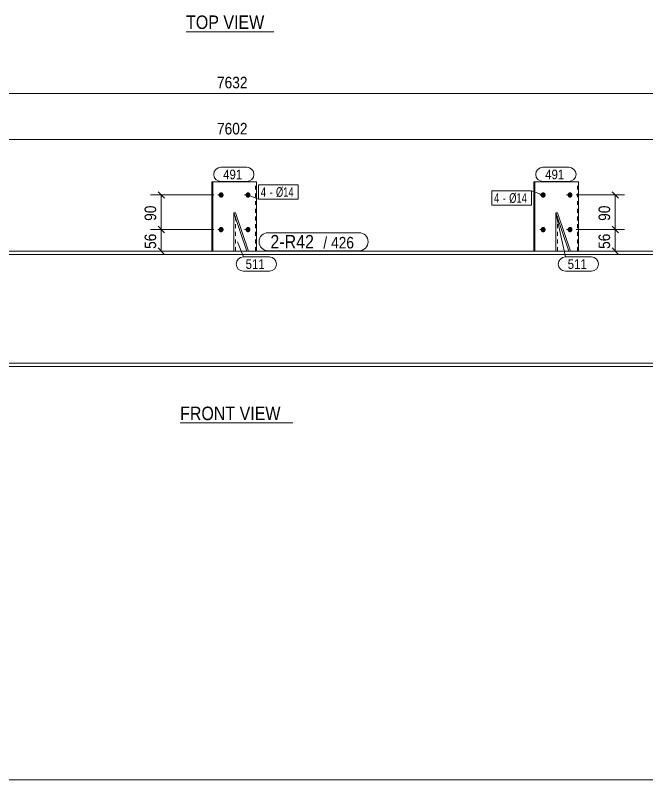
# Model space of a CAD drawing. Header units: millimetres. Extents: x 2 to 579, y 1 to 405.
# Drawn here: x 166.5 to 330.6, y 5 to 203.8 of the extents above; entities that cross this region are included whole.
import ezdxf

# ---------------------------------------------------------------- set-up
doc = ezdxf.new("R2010")
doc.units = ezdxf.units.MM
doc.linetypes.add('XKITLINE00', pattern=[0])
doc.linetypes.add('XKITLINE01', pattern=[4, 1, -1, 1, -1])
for name, color, linetype, lineweight in [('Bolt', 3, 'Continuous', 0), ('BoltMark', 7, 'Continuous', 0), ('Dimensions', 7, 'Continuous', 0), ('DrawingSheet', 5, 'Continuous', 0), ('OtherObjectType', 7, 'Continuous', 0), ('Part', 2, 'Continuous', 0), ('PartMark', 7, 'Continuous', 0)]:
    doc.layers.add(name, color=color, linetype=linetype, lineweight=lineweight)
doc.styles.add('ARIAL', font='ARIAL.TTF')
doc.styles.add('ARIAL_NARROW', font='ARIALN.TTF')

# ---------------------------------------------------------------- blocks, each defined once
blk = doc.blocks.new('*A4')
at = {"layer": 'Bolt'}
for points in [[(219.38, 157.11), (219.38, 157.15), (219.39, 157.18), (219.39, 157.22), (219.4, 157.25), (219.41, 157.28), (219.42, 157.32), (219.43, 157.35), (219.44, 157.38), (219.46, 157.41), (219.47, 157.44), (219.49, 157.47), (219.51, 157.5), (219.53, 157.52), (219.55, 157.55), (219.57, 157.58), (219.59, 157.6), (219.61, 157.62), (219.64, 157.64), (219.66, 157.66), (219.69, 157.68), (219.72, 157.7), (219.75, 157.71), (219.78, 157.73), (219.8, 157.74), (219.83, 157.75), (219.86, 157.76), (219.9, 157.77), (219.93, 157.77), (219.96, 157.78), (219.99, 157.78), (220.02, 157.78), (220.05, 157.78), (220.08, 157.78), (220.11, 157.77), (220.15, 157.77), (220.18, 157.76), (220.21, 157.75), (220.24, 157.74), (220.27, 157.73), (220.29, 157.71), (220.32, 157.7), (220.35, 157.68), (220.38, 157.66), (220.4, 157.64), (220.43, 157.62), (220.45, 157.6), (220.47, 157.58), (220.5, 157.55), (220.52, 157.52), (220.54, 157.5), (220.55, 157.47), (220.57, 157.44), (220.59, 157.41), (220.6, 157.38), (220.61, 157.35), (220.62, 157.32), (220.63, 157.28), (220.64, 157.25), (220.65, 157.22), (220.65, 157.18), (220.66, 157.15), (220.66, 157.11), (220.66, 157.08), (220.66, 157.05), (220.66, 157.01), (220.65, 156.98), (220.65, 156.94), (220.64, 156.91), (220.63, 156.88), (220.62, 156.84), (220.61, 156.81), (220.6, 156.78), (220.59, 156.75), (220.57, 156.72), (220.55, 156.69), (220.54, 156.66), (220.52, 156.64), (220.5, 156.61), (220.47, 156.59), (220.45, 156.56), (220.43, 156.54), (220.4, 156.52), (220.38, 156.5), (220.35, 156.48), (220.32, 156.46), (220.29, 156.45), (220.27, 156.43), (220.24, 156.42), (220.21, 156.41), (220.18, 156.4), (220.15, 156.39), (220.11, 156.39), (220.08, 156.38), (220.05, 156.38), (220.02, 156.38), (219.99, 156.38), (219.96, 156.38), (219.93, 156.39), (219.9, 156.39), (219.86, 156.4), (219.83, 156.41), (219.8, 156.42), (219.78, 156.43), (219.75, 156.45), (219.72, 156.46), (219.69, 156.48), (219.66, 156.5), (219.64, 156.52), (219.61, 156.54), (219.59, 156.56), (219.57, 156.59), (219.55, 156.61), (219.53, 156.64), (219.51, 156.66), (219.49, 156.69), (219.47, 156.72), (219.46, 156.75), (219.44, 156.78), (219.43, 156.81), (219.42, 156.84), (219.41, 156.88), (219.4, 156.91), (219.39, 156.94), (219.39, 156.98), (219.38, 157.01), (219.38, 157.05), (219.38, 157.08)], [(226.4, 157.11), (226.4, 157.15), (226.4, 157.18), (226.41, 157.22), (226.41, 157.25), (226.42, 157.28), (226.43, 157.32), (226.44, 157.35), (226.45, 157.38), (226.47, 157.41), (226.48, 157.44), (226.5, 157.47), (226.52, 157.5), (226.54, 157.52), (226.56, 157.55), (226.58, 157.58), (226.6, 157.6), (226.62, 157.62), (226.65, 157.64), (226.67, 157.66), (226.7, 157.68), (226.72, 157.7), (226.75, 157.71), (226.78, 157.73), (226.81, 157.74), (226.84, 157.75), (226.87, 157.76), (226.89, 157.77), (226.92, 157.77), (226.96, 157.78), (226.99, 157.78), (227.02, 157.78), (227.05, 157.78), (227.08, 157.78), (227.11, 157.77), (227.14, 157.77), (227.17, 157.76), (227.2, 157.75), (227.23, 157.74), (227.25, 157.73), (227.28, 157.71), (227.31, 157.7), (227.34, 157.68), (227.36, 157.66), (227.39, 157.64), (227.41, 157.62), (227.43, 157.6), (227.46, 157.58), (227.48, 157.55), (227.5, 157.52), (227.51, 157.5), (227.53, 157.47), (227.55, 157.44), (227.56, 157.41), (227.58, 157.38), (227.59, 157.35), (227.6, 157.32), (227.61, 157.28), (227.62, 157.25), (227.63, 157.22), (227.63, 157.18), (227.63, 157.15), (227.64, 157.11), (227.64, 157.08), (227.64, 157.05), (227.63, 157.01), (227.63, 156.98), (227.63, 156.94), (227.62, 156.91), (227.61, 156.88), (227.6, 156.84), (227.59, 156.81), (227.58, 156.78), (227.56, 156.75), (227.55, 156.72), (227.53, 156.69), (227.51, 156.66), (227.5, 156.64), (227.48, 156.61), (227.46, 156.59), (227.43, 156.56), (227.41, 156.54), (227.39, 156.52), (227.36, 156.5), (227.34, 156.48), (227.31, 156.46), (227.28, 156.45), (227.25, 156.43), (227.23, 156.42), (227.2, 156.41), (227.17, 156.4), (227.14, 156.39), (227.11, 156.39), (227.08, 156.38), (227.05, 156.38), (227.02, 156.38), (226.99, 156.38), (226.96, 156.38), (226.92, 156.39), (226.89, 156.39), (226.87, 156.4), (226.84, 156.41), (226.81, 156.42), (226.78, 156.43), (226.75, 156.45), (226.72, 156.46), (226.7, 156.48), (226.67, 156.5), (226.65, 156.52), (226.62, 156.54), (226.6, 156.56), (226.58, 156.59), (226.56, 156.61), (226.54, 156.64), (226.52, 156.66), (226.5, 156.69), (226.48, 156.72), (226.47, 156.75), (226.45, 156.78), (226.44, 156.81), (226.43, 156.84), (226.42, 156.88), (226.41, 156.91), (226.41, 156.94), (226.4, 156.98), (226.4, 157.01), (226.4, 157.05), (226.39, 157.08)], [(219.38, 148.11), (219.38, 148.15), (219.39, 148.18), (219.39, 148.22), (219.4, 148.25), (219.41, 148.28), (219.42, 148.32), (219.43, 148.35), (219.44, 148.38), (219.46, 148.41), (219.47, 148.44), (219.49, 148.47), (219.51, 148.5), (219.53, 148.52), (219.55, 148.55), (219.57, 148.58), (219.59, 148.6), (219.61, 148.62), (219.64, 148.64), (219.66, 148.66), (219.69, 148.68), (219.72, 148.7), (219.75, 148.71), (219.78, 148.73), (219.8, 148.74), (219.83, 148.75), (219.86, 148.76), (219.9, 148.77), (219.93, 148.77), (219.96, 148.78), (219.99, 148.78), (220.02, 148.78), (220.05, 148.78), (220.08, 148.78), (220.11, 148.77), (220.15, 148.77), (220.18, 148.76), (220.21, 148.75), (220.24, 148.74), (220.27, 148.73), (220.29, 148.71), (220.32, 148.7), (220.35, 148.68), (220.38, 148.66), (220.4, 148.64), (220.43, 148.62), (220.45, 148.6), (220.47, 148.58), (220.5, 148.55), (220.52, 148.52), (220.54, 148.5), (220.55, 148.47), (220.57, 148.44), (220.59, 148.41), (220.6, 148.38), (220.61, 148.35), (220.62, 148.32), (220.63, 148.28), (220.64, 148.25), (220.65, 148.22), (220.65, 148.18), (220.66, 148.15), (220.66, 148.11), (220.66, 148.08), (220.66, 148.05), (220.66, 148.01), (220.65, 147.98), (220.65, 147.94), (220.64, 147.91), (220.63, 147.88), (220.62, 147.84), (220.61, 147.81), (220.6, 147.78), (220.59, 147.75), (220.57, 147.72), (220.55, 147.69), (220.54, 147.66), (220.52, 147.64), (220.5, 147.61), (220.47, 147.59), (220.45, 147.56), (220.43, 147.54), (220.4, 147.52), (220.38, 147.5), (220.35, 147.48), (220.32, 147.46), (220.29, 147.45), (220.27, 147.43), (220.24, 147.42), (220.21, 147.41), (220.18, 147.4), (220.15, 147.39), (220.11, 147.39), (220.08, 147.38), (220.05, 147.38), (220.02, 147.38), (219.99, 147.38), (219.96, 147.38), (219.93, 147.39), (219.9, 147.39), (219.86, 147.4), (219.83, 147.41), (219.8, 147.42), (219.78, 147.43), (219.75, 147.45), (219.72, 147.46), (219.69, 147.48), (219.66, 147.5), (219.64, 147.52), (219.61, 147.54), (219.59, 147.56), (219.57, 147.59), (219.55, 147.61), (219.53, 147.64), (219.51, 147.66), (219.49, 147.69), (219.47, 147.72), (219.46, 147.75), (219.44, 147.78), (219.43, 147.81), (219.42, 147.84), (219.41, 147.88), (219.4, 147.91), (219.39, 147.94), (219.39, 147.98), (219.38, 148.01), (219.38, 148.05), (219.38, 148.08)], [(226.4, 148.11), (226.4, 148.15), (226.4, 148.18), (226.41, 148.22), (226.41, 148.25), (226.42, 148.28), (226.43, 148.32), (226.44, 148.35), (226.45, 148.38), (226.47, 148.41), (226.48, 148.44), (226.5, 148.47), (226.52, 148.5), (226.54, 148.52), (226.56, 148.55), (226.58, 148.58), (226.6, 148.6), (226.62, 148.62), (226.65, 148.64), (226.67, 148.66), (226.7, 148.68), (226.72, 148.7), (226.75, 148.71), (226.78, 148.73), (226.81, 148.74), (226.84, 148.75), (226.87, 148.76), (226.89, 148.77), (226.92, 148.77), (226.96, 148.78), (226.99, 148.78), (227.02, 148.78), (227.05, 148.78), (227.08, 148.78), (227.11, 148.77), (227.14, 148.77), (227.17, 148.76), (227.2, 148.75), (227.23, 148.74), (227.25, 148.73), (227.28, 148.71), (227.31, 148.7), (227.34, 148.68), (227.36, 148.66), (227.39, 148.64), (227.41, 148.62), (227.43, 148.6), (227.46, 148.58), (227.48, 148.55), (227.5, 148.52), (227.51, 148.5), (227.53, 148.47), (227.55, 148.44), (227.56, 148.41), (227.58, 148.38), (227.59, 148.35), (227.6, 148.32), (227.61, 148.28), (227.62, 148.25), (227.63, 148.22), (227.63, 148.18), (227.63, 148.15), (227.64, 148.11), (227.64, 148.08), (227.64, 148.05), (227.63, 148.01), (227.63, 147.98), (227.63, 147.94), (227.62, 147.91), (227.61, 147.88), (227.6, 147.84), (227.59, 147.81), (227.58, 147.78), (227.56, 147.75), (227.55, 147.72), (227.53, 147.69), (227.51, 147.66), (227.5, 147.64), (227.48, 147.61), (227.46, 147.59), (227.43, 147.56), (227.41, 147.54), (227.39, 147.52), (227.36, 147.5), (227.34, 147.48), (227.31, 147.46), (227.28, 147.45), (227.25, 147.43), (227.23, 147.42), (227.2, 147.41), (227.17, 147.4), (227.14, 147.39), (227.11, 147.39), (227.08, 147.38), (227.05, 147.38), (227.02, 147.38), (226.99, 147.38), (226.96, 147.38), (226.92, 147.39), (226.89, 147.39), (226.87, 147.4), (226.84, 147.41), (226.81, 147.42), (226.78, 147.43), (226.75, 147.45), (226.72, 147.46), (226.7, 147.48), (226.67, 147.5), (226.65, 147.52), (226.62, 147.54), (226.6, 147.56), (226.58, 147.59), (226.56, 147.61), (226.54, 147.64), (226.52, 147.66), (226.5, 147.69), (226.48, 147.72), (226.47, 147.75), (226.45, 147.78), (226.44, 147.81), (226.43, 147.84), (226.42, 147.88), (226.41, 147.91), (226.41, 147.94), (226.4, 147.98), (226.4, 148.01), (226.4, 148.05), (226.39, 148.08)]]:
    blk.add_hatch(color=3, dxfattribs=at).paths.add_polyline_path(points, flags=17)
at = {"layer": 'Bolt', "color": 3, "linetype": 'XKITLINE00', "lineweight": 0}
for p, q in [((220.58, 157.08), (219.13, 157.08)), ((227.58, 157.08), (226.12, 157.08)), ((220.58, 148.08), (219.13, 148.08)), ((227.58, 148.08), (226.12, 148.08))]:
    blk.add_line(p, q, dxfattribs=at)
blk = doc.blocks.new('*A5')
at = {"layer": 'Bolt'}
for points in [[(303.09, 157.11), (303.09, 157.15), (303.1, 157.18), (303.1, 157.22), (303.11, 157.25), (303.12, 157.28), (303.13, 157.32), (303.14, 157.35), (303.15, 157.38), (303.17, 157.41), (303.18, 157.44), (303.2, 157.47), (303.22, 157.5), (303.24, 157.52), (303.26, 157.55), (303.28, 157.58), (303.3, 157.6), (303.32, 157.62), (303.35, 157.64), (303.37, 157.66), (303.4, 157.68), (303.43, 157.7), (303.46, 157.71), (303.49, 157.73), (303.51, 157.74), (303.54, 157.75), (303.57, 157.76), (303.61, 157.77), (303.64, 157.77), (303.67, 157.78), (303.7, 157.78), (303.73, 157.78), (303.76, 157.78), (303.79, 157.78), (303.82, 157.77), (303.86, 157.77), (303.89, 157.76), (303.92, 157.75), (303.95, 157.74), (303.98, 157.73), (304, 157.71), (304.03, 157.7), (304.06, 157.68), (304.09, 157.66), (304.11, 157.64), (304.14, 157.62), (304.16, 157.6), (304.18, 157.58), (304.21, 157.55), (304.23, 157.52), (304.25, 157.5), (304.26, 157.47), (304.28, 157.44), (304.3, 157.41), (304.31, 157.38), (304.32, 157.35), (304.33, 157.32), (304.34, 157.28), (304.35, 157.25), (304.36, 157.22), (304.36, 157.18), (304.37, 157.15), (304.37, 157.11), (304.37, 157.08), (304.37, 157.05), (304.37, 157.01), (304.36, 156.98), (304.36, 156.94), (304.35, 156.91), (304.34, 156.88), (304.33, 156.84), (304.32, 156.81), (304.31, 156.78), (304.3, 156.75), (304.28, 156.72), (304.26, 156.69), (304.25, 156.66), (304.23, 156.64), (304.21, 156.61), (304.18, 156.59), (304.16, 156.56), (304.14, 156.54), (304.11, 156.52), (304.09, 156.5), (304.06, 156.48), (304.03, 156.46), (304, 156.45), (303.98, 156.43), (303.95, 156.42), (303.92, 156.41), (303.89, 156.4), (303.86, 156.39), (303.82, 156.39), (303.79, 156.38), (303.76, 156.38), (303.73, 156.38), (303.7, 156.38), (303.67, 156.38), (303.64, 156.39), (303.61, 156.39), (303.57, 156.4), (303.54, 156.41), (303.51, 156.42), (303.49, 156.43), (303.46, 156.45), (303.43, 156.46), (303.4, 156.48), (303.37, 156.5), (303.35, 156.52), (303.32, 156.54), (303.3, 156.56), (303.28, 156.59), (303.26, 156.61), (303.24, 156.64), (303.22, 156.66), (303.2, 156.69), (303.18, 156.72), (303.17, 156.75), (303.15, 156.78), (303.14, 156.81), (303.13, 156.84), (303.12, 156.88), (303.11, 156.91), (303.1, 156.94), (303.1, 156.98), (303.09, 157.01), (303.09, 157.05), (303.09, 157.08)], [(310.11, 157.11), (310.11, 157.15), (310.11, 157.18), (310.12, 157.22), (310.12, 157.25), (310.13, 157.28), (310.14, 157.32), (310.15, 157.35), (310.16, 157.38), (310.18, 157.41), (310.19, 157.44), (310.21, 157.47), (310.23, 157.5), (310.25, 157.52), (310.27, 157.55), (310.29, 157.58), (310.31, 157.6), (310.33, 157.62), (310.36, 157.64), (310.38, 157.66), (310.41, 157.68), (310.43, 157.7), (310.46, 157.71), (310.49, 157.73), (310.52, 157.74), (310.55, 157.75), (310.58, 157.76), (310.6, 157.77), (310.63, 157.77), (310.67, 157.78), (310.7, 157.78), (310.73, 157.78), (310.76, 157.78), (310.79, 157.78), (310.82, 157.77), (310.85, 157.77), (310.88, 157.76), (310.91, 157.75), (310.94, 157.74), (310.96, 157.73), (310.99, 157.71), (311.02, 157.7), (311.05, 157.68), (311.07, 157.66), (311.1, 157.64), (311.12, 157.62), (311.14, 157.6), (311.17, 157.58), (311.19, 157.55), (311.21, 157.52), (311.22, 157.5), (311.24, 157.47), (311.26, 157.44), (311.27, 157.41), (311.29, 157.38), (311.3, 157.35), (311.31, 157.32), (311.32, 157.28), (311.33, 157.25), (311.34, 157.22), (311.34, 157.18), (311.34, 157.15), (311.35, 157.11), (311.35, 157.08), (311.35, 157.05), (311.34, 157.01), (311.34, 156.98), (311.34, 156.94), (311.33, 156.91), (311.32, 156.88), (311.31, 156.84), (311.3, 156.81), (311.29, 156.78), (311.27, 156.75), (311.26, 156.72), (311.24, 156.69), (311.22, 156.66), (311.21, 156.64), (311.19, 156.61), (311.17, 156.59), (311.14, 156.56), (311.12, 156.54), (311.1, 156.52), (311.07, 156.5), (311.05, 156.48), (311.02, 156.46), (310.99, 156.45), (310.96, 156.43), (310.94, 156.42), (310.91, 156.41), (310.88, 156.4), (310.85, 156.39), (310.82, 156.39), (310.79, 156.38), (310.76, 156.38), (310.73, 156.38), (310.7, 156.38), (310.67, 156.38), (310.63, 156.39), (310.6, 156.39), (310.58, 156.4), (310.55, 156.41), (310.52, 156.42), (310.49, 156.43), (310.46, 156.45), (310.43, 156.46), (310.41, 156.48), (310.38, 156.5), (310.36, 156.52), (310.33, 156.54), (310.31, 156.56), (310.29, 156.59), (310.27, 156.61), (310.25, 156.64), (310.23, 156.66), (310.21, 156.69), (310.19, 156.72), (310.18, 156.75), (310.16, 156.78), (310.15, 156.81), (310.14, 156.84), (310.13, 156.88), (310.12, 156.91), (310.12, 156.94), (310.11, 156.98), (310.11, 157.01), (310.11, 157.05), (310.1, 157.08)], [(303.09, 148.11), (303.09, 148.15), (303.1, 148.18), (303.1, 148.22), (303.11, 148.25), (303.12, 148.28), (303.13, 148.32), (303.14, 148.35), (303.15, 148.38), (303.17, 148.41), (303.18, 148.44), (303.2, 148.47), (303.22, 148.5), (303.24, 148.52), (303.26, 148.55), (303.28, 148.58), (303.3, 148.6), (303.32, 148.62), (303.35, 148.64), (303.37, 148.66), (303.4, 148.68), (303.43, 148.7), (303.46, 148.71), (303.49, 148.73), (303.51, 148.74), (303.54, 148.75), (303.57, 148.76), (303.61, 148.77), (303.64, 148.77), (303.67, 148.78), (303.7, 148.78), (303.73, 148.78), (303.76, 148.78), (303.79, 148.78), (303.82, 148.77), (303.86, 148.77), (303.89, 148.76), (303.92, 148.75), (303.95, 148.74), (303.98, 148.73), (304, 148.71), (304.03, 148.7), (304.06, 148.68), (304.09, 148.66), (304.11, 148.64), (304.14, 148.62), (304.16, 148.6), (304.18, 148.58), (304.21, 148.55), (304.23, 148.52), (304.25, 148.5), (304.26, 148.47), (304.28, 148.44), (304.3, 148.41), (304.31, 148.38), (304.32, 148.35), (304.33, 148.32), (304.34, 148.28), (304.35, 148.25), (304.36, 148.22), (304.36, 148.18), (304.37, 148.15), (304.37, 148.11), (304.37, 148.08), (304.37, 148.05), (304.37, 148.01), (304.36, 147.98), (304.36, 147.94), (304.35, 147.91), (304.34, 147.88), (304.33, 147.84), (304.32, 147.81), (304.31, 147.78), (304.3, 147.75), (304.28, 147.72), (304.26, 147.69), (304.25, 147.66), (304.23, 147.64), (304.21, 147.61), (304.18, 147.59), (304.16, 147.56), (304.14, 147.54), (304.11, 147.52), (304.09, 147.5), (304.06, 147.48), (304.03, 147.46), (304, 147.45), (303.98, 147.43), (303.95, 147.42), (303.92, 147.41), (303.89, 147.4), (303.86, 147.39), (303.82, 147.39), (303.79, 147.38), (303.76, 147.38), (303.73, 147.38), (303.7, 147.38), (303.67, 147.38), (303.64, 147.39), (303.61, 147.39), (303.57, 147.4), (303.54, 147.41), (303.51, 147.42), (303.49, 147.43), (303.46, 147.45), (303.43, 147.46), (303.4, 147.48), (303.37, 147.5), (303.35, 147.52), (303.32, 147.54), (303.3, 147.56), (303.28, 147.59), (303.26, 147.61), (303.24, 147.64), (303.22, 147.66), (303.2, 147.69), (303.18, 147.72), (303.17, 147.75), (303.15, 147.78), (303.14, 147.81), (303.13, 147.84), (303.12, 147.88), (303.11, 147.91), (303.1, 147.94), (303.1, 147.98), (303.09, 148.01), (303.09, 148.05), (303.09, 148.08)], [(310.11, 148.11), (310.11, 148.15), (310.11, 148.18), (310.12, 148.22), (310.12, 148.25), (310.13, 148.28), (310.14, 148.32), (310.15, 148.35), (310.16, 148.38), (310.18, 148.41), (310.19, 148.44), (310.21, 148.47), (310.23, 148.5), (310.25, 148.52), (310.27, 148.55), (310.29, 148.58), (310.31, 148.6), (310.33, 148.62), (310.36, 148.64), (310.38, 148.66), (310.41, 148.68), (310.43, 148.7), (310.46, 148.71), (310.49, 148.73), (310.52, 148.74), (310.55, 148.75), (310.58, 148.76), (310.6, 148.77), (310.63, 148.77), (310.67, 148.78), (310.7, 148.78), (310.73, 148.78), (310.76, 148.78), (310.79, 148.78), (310.82, 148.77), (310.85, 148.77), (310.88, 148.76), (310.91, 148.75), (310.94, 148.74), (310.96, 148.73), (310.99, 148.71), (311.02, 148.7), (311.05, 148.68), (311.07, 148.66), (311.1, 148.64), (311.12, 148.62), (311.14, 148.6), (311.17, 148.58), (311.19, 148.55), (311.21, 148.52), (311.22, 148.5), (311.24, 148.47), (311.26, 148.44), (311.27, 148.41), (311.29, 148.38), (311.3, 148.35), (311.31, 148.32), (311.32, 148.28), (311.33, 148.25), (311.34, 148.22), (311.34, 148.18), (311.34, 148.15), (311.35, 148.11), (311.35, 148.08), (311.35, 148.05), (311.34, 148.01), (311.34, 147.98), (311.34, 147.94), (311.33, 147.91), (311.32, 147.88), (311.31, 147.84), (311.3, 147.81), (311.29, 147.78), (311.27, 147.75), (311.26, 147.72), (311.24, 147.69), (311.22, 147.66), (311.21, 147.64), (311.19, 147.61), (311.17, 147.59), (311.14, 147.56), (311.12, 147.54), (311.1, 147.52), (311.07, 147.5), (311.05, 147.48), (311.02, 147.46), (310.99, 147.45), (310.96, 147.43), (310.94, 147.42), (310.91, 147.41), (310.88, 147.4), (310.85, 147.39), (310.82, 147.39), (310.79, 147.38), (310.76, 147.38), (310.73, 147.38), (310.7, 147.38), (310.67, 147.38), (310.63, 147.39), (310.6, 147.39), (310.58, 147.4), (310.55, 147.41), (310.52, 147.42), (310.49, 147.43), (310.46, 147.45), (310.43, 147.46), (310.41, 147.48), (310.38, 147.5), (310.36, 147.52), (310.33, 147.54), (310.31, 147.56), (310.29, 147.59), (310.27, 147.61), (310.25, 147.64), (310.23, 147.66), (310.21, 147.69), (310.19, 147.72), (310.18, 147.75), (310.16, 147.78), (310.15, 147.81), (310.14, 147.84), (310.13, 147.88), (310.12, 147.91), (310.12, 147.94), (310.11, 147.98), (310.11, 148.01), (310.11, 148.05), (310.1, 148.08)]]:
    blk.add_hatch(color=3, dxfattribs=at).paths.add_polyline_path(points, flags=17)
at = {"layer": 'Bolt', "color": 3, "linetype": 'XKITLINE00', "lineweight": 0}
for p, q in [((304.29, 157.08), (302.84, 157.08)), ((311.29, 157.08), (309.83, 157.08)), ((304.29, 148.08), (302.84, 148.08)), ((311.29, 148.08), (309.83, 148.08))]:
    blk.add_line(p, q, dxfattribs=at)
blk = doc.blocks.new('*A6')
at = {"layer": 'Part'}
blk.add_hatch(color=2, dxfattribs=at).paths.add_polyline_path([(355.51, 143.88), (357.11, 143.88), (356.31, 142.48)], flags=17)
at = {"layer": 'Part', "color": 2, "linetype": 'XKITLINE00', "lineweight": 0}
for p, q in [((356.31, 142.48), (355.51, 143.88)), ((355.51, 143.88), (357.11, 143.88)), ((357.11, 143.88), (356.31, 142.48)), ((60.48, 142.48), (97.78, 142.48)), ((97.78, 141.58), (60.48, 141.58)), ((97.88, 142.48), (181.49, 142.48)), ((181.49, 141.58), (97.88, 141.58)), ((181.59, 142.48), (265.2, 142.48)), ((265.2, 141.58), (181.59, 141.58)), ((265.3, 142.48), (348.91, 142.48)), ((348.91, 141.58), (265.3, 141.58)), ((349.01, 142.48), (386.31, 142.48)), ((386.31, 141.58), (349.01, 141.58)), ((97.78, 113.38), (60.48, 113.38)), ((181.49, 113.38), (97.88, 113.38)), ((265.2, 113.38), (181.59, 113.38)), ((348.91, 113.38), (265.3, 113.38)), ((386.31, 113.38), (349.01, 113.38)), ((60.48, 112.48), (97.78, 112.48)), ((97.88, 112.48), (181.49, 112.48)), ((181.59, 112.48), (265.2, 112.48)), ((265.3, 112.48), (348.91, 112.48)), ((349.01, 112.48), (386.31, 112.48))]:
    blk.add_line(p, q, dxfattribs=at)
at = {"layer": 'Part', "color": 7, "linetype": 'XKITLINE01', "lineweight": 0}
for p, q in [((60.48, 142.48), (60.48, 112.48)), ((386.31, 142.48), (386.31, 112.48))]:
    blk.add_line(p, q, dxfattribs=at)
at = {"layer": 'Part', "color": 2, "linetype": 'XKITLINE00', "lineweight": 0}
blk.add_circle((356.31, 143.38), 1, dxfattribs=at)
blk = doc.blocks.new('*A11')
at = {"layer": 'Part', "color": 2, "linetype": 'XKITLINE00', "lineweight": 0}
for p, q in [((217.59, 160.48), (229.2, 160.48)), ((217.59, 142.48), (217.59, 160.48)), ((217.83, 142.48), (217.83, 160.48)), ((229.2, 160.48), (229.2, 142.48))]:
    blk.add_line(p, q, dxfattribs=at)
at = {"layer": 'Part', "color": 7, "linetype": 'XKITLINE01', "lineweight": 0}
for p, q in [((228.96, 142.48), (228.96, 160.48)), ((229.2, 142.48), (217.59, 142.48))]:
    blk.add_line(p, q, dxfattribs=at)
blk = doc.blocks.new('*A12')
at = {"layer": 'Part', "color": 2, "linetype": 'XKITLINE00', "lineweight": 0}
for p, q in [((226.7, 142.48), (223.3, 152.48)), ((223.3, 152.48), (223.3, 142.48)), ((223.3, 152.48), (223.74, 152.48)), ((223.74, 152.48), (227.13, 142.48))]:
    blk.add_line(p, q, dxfattribs=at)
at = {"layer": 'Part', "color": 7, "linetype": 'XKITLINE01', "lineweight": 0}
for p, q in [((223.74, 142.48), (223.74, 152.48)), ((227.13, 142.48), (223.3, 142.48))]:
    blk.add_line(p, q, dxfattribs=at)
blk = doc.blocks.new('*A13')
at = {"layer": 'Part', "color": 2, "linetype": 'XKITLINE00', "lineweight": 0}
for p, q in [((301.3, 160.48), (312.91, 160.48)), ((301.3, 142.48), (301.3, 160.48)), ((301.54, 142.48), (301.54, 160.48)), ((312.91, 160.48), (312.91, 142.48))]:
    blk.add_line(p, q, dxfattribs=at)
at = {"layer": 'Part', "color": 7, "linetype": 'XKITLINE01', "lineweight": 0}
for p, q in [((312.67, 142.48), (312.67, 160.48)), ((312.91, 142.48), (301.3, 142.48))]:
    blk.add_line(p, q, dxfattribs=at)
blk = doc.blocks.new('*A14')
at = {"layer": 'Part', "color": 2, "linetype": 'XKITLINE00', "lineweight": 0}
for p, q in [((310.41, 142.48), (307.01, 152.48)), ((307.01, 152.48), (307.01, 142.48)), ((307.01, 152.48), (307.45, 152.48)), ((307.45, 152.48), (310.84, 142.48))]:
    blk.add_line(p, q, dxfattribs=at)
at = {"layer": 'Part', "color": 7, "linetype": 'XKITLINE01', "lineweight": 0}
for p, q in [((307.45, 142.48), (307.45, 152.48)), ((310.84, 142.48), (307.01, 142.48))]:
    blk.add_line(p, q, dxfattribs=at)
blk = doc.blocks.new('*A31')
at = {"layer": 'DrawingSheet', "color": 5, "linetype": 'XKITLINE00', "lineweight": 0}
blk.add_line((5, 5), (579, 5), dxfattribs=at)
blk = doc.blocks.new('*A39')
at = {"layer": 'Dimensions', "color": 7, "linetype": 'XKITLINE00', "lineweight": 0}
blk.add_line((58.98, 183.48), (387.81, 183.48), dxfattribs=at)
at = {"layer": 'Dimensions', "color": 3, "style": 'ARIAL', "width": 0.85}
blk.add_text('7632', height=3, dxfattribs=at).set_placement((218.95, 184.83))
blk = doc.blocks.new('*A41')
at = {"layer": 'Dimensions', "color": 7, "linetype": 'XKITLINE00', "lineweight": 0}
for p, q in [((60.48, 143.48), (60.48, 174.33)), ((386.31, 143.48), (386.31, 174.33)), ((61.33, 172.33), (59.63, 170.63)), ((60.48, 171.48), (386.31, 171.48)), ((387.16, 172.33), (385.46, 170.63))]:
    blk.add_line(p, q, dxfattribs=at)
at = {"layer": 'Dimensions', "color": 3}
for p in [(60.48, 171.48), (386.31, 171.48)]:
    blk.add_point(p, dxfattribs=at)
at = {"layer": 'Dimensions', "color": 3, "style": 'ARIAL', "width": 0.85}
blk.add_text('7602', height=3, dxfattribs=at).set_placement((218.95, 172.83))
blk = doc.blocks.new('*A45')
at = {"layer": 'Dimensions', "color": 7, "linetype": 'XKITLINE00', "lineweight": 0}
for p, q in [((218.13, 148.08), (201.63, 148.08)), ((203.63, 148.93), (205.33, 147.23)), ((204.48, 142.48), (204.48, 148.08)), ((203.63, 143.33), (205.33, 141.63)), ((218.13, 142.48), (201.63, 142.48))]:
    blk.add_line(p, q, dxfattribs=at)
at = {"layer": 'Dimensions', "color": 3}
for p in [(204.48, 148.08), (204.48, 142.48)]:
    blk.add_point(p, dxfattribs=at)
at = {"layer": 'Dimensions', "color": 3, "style": 'ARIAL', "width": 0.85}
blk.add_text('56', height=3, rotation=90.0002, dxfattribs=at).set_placement((203.13, 143.06))
blk = doc.blocks.new('*A46')
at = {"layer": 'Dimensions', "color": 7, "linetype": 'XKITLINE00', "lineweight": 0}
for p, q in [((218.13, 157.08), (201.63, 157.08)), ((203.63, 157.93), (205.33, 156.23)), ((204.48, 148.08), (204.48, 157.08)), ((218.13, 148.08), (201.63, 148.08)), ((203.63, 148.93), (205.33, 147.23))]:
    blk.add_line(p, q, dxfattribs=at)
at = {"layer": 'Dimensions', "color": 3}
for p in [(204.48, 157.08), (204.48, 148.08)]:
    blk.add_point(p, dxfattribs=at)
at = {"layer": 'Dimensions', "color": 3, "style": 'ARIAL', "width": 0.85}
blk.add_text('90', height=3, rotation=90.0002, dxfattribs=at).set_placement((203.13, 150.36))
blk = doc.blocks.new('*A47')
at = {"layer": 'Dimensions', "color": 7, "linetype": 'XKITLINE00', "lineweight": 0}
for p, q in [((312.29, 148.08), (324.88, 148.08)), ((321.63, 148.93), (323.33, 147.23)), ((322.48, 142.48), (322.48, 148.08)), ((321.63, 143.33), (323.33, 141.63)), ((312.29, 142.48), (324.88, 142.48))]:
    blk.add_line(p, q, dxfattribs=at)
at = {"layer": 'Dimensions', "color": 3}
for p in [(322.48, 148.08), (322.48, 142.48)]:
    blk.add_point(p, dxfattribs=at)
at = {"layer": 'Dimensions', "color": 3, "style": 'ARIAL', "width": 0.85}
blk.add_text('56', height=3, rotation=90.0002, dxfattribs=at).set_placement((321.13, 143.06))
blk = doc.blocks.new('*A48')
at = {"layer": 'Dimensions', "color": 7, "linetype": 'XKITLINE00', "lineweight": 0}
for p, q in [((312.29, 157.08), (324.88, 157.08)), ((321.63, 157.93), (323.33, 156.23)), ((322.48, 148.08), (322.48, 157.08)), ((312.29, 148.08), (324.88, 148.08)), ((321.63, 148.93), (323.33, 147.23))]:
    blk.add_line(p, q, dxfattribs=at)
at = {"layer": 'Dimensions', "color": 3}
for p in [(322.48, 157.08), (322.48, 148.08)]:
    blk.add_point(p, dxfattribs=at)
at = {"layer": 'Dimensions', "color": 3, "style": 'ARIAL', "width": 0.85}
blk.add_text('90', height=3, rotation=90.0002, dxfattribs=at).set_placement((321.13, 150.36))
blk = doc.blocks.new('*A55')
at = {"layer": 'BoltMark', "color": 7, "linetype": 'XKITLINE00', "lineweight": 0}
for p, q in [((290.37, 158.15), (300.67, 158.15)), ((290.37, 154.45), (290.37, 158.15)), ((300.67, 154.45), (300.67, 158.15)), ((303.57, 157.08), (300.67, 158.15)), ((290.37, 154.45), (300.67, 154.45))]:
    blk.add_line(p, q, dxfattribs=at)
at = {"layer": 'BoltMark', "color": 3, "style": 'ARIAL_NARROW', "width": 0.85}
for s, p in [('4', (290.97, 155.05)), ('Ø14', (294.9, 155.05)), ('-', (293.24, 155.05))]:
    blk.add_text(s, height=2.5, dxfattribs=at).set_placement(p)
blk = doc.blocks.new('*A56')
at = {"layer": 'BoltMark', "color": 7, "linetype": 'XKITLINE00', "lineweight": 0}
for p, q in [((229.75, 159.71), (240.05, 159.71)), ((229.75, 156.01), (229.75, 159.71)), ((240.05, 156.01), (240.05, 159.71)), ((226.85, 157.08), (229.75, 156.01)), ((229.75, 156.01), (240.05, 156.01))]:
    blk.add_line(p, q, dxfattribs=at)
at = {"layer": 'BoltMark', "color": 3, "style": 'ARIAL_NARROW', "width": 0.85}
for s, p in [('4', (230.35, 156.61)), ('Ø14', (234.28, 156.61)), ('-', (232.62, 156.61))]:
    blk.add_text(s, height=2.5, dxfattribs=at).set_placement(p)
blk = doc.blocks.new('*A61')
at = {"layer": 'PartMark', "color": 7, "linetype": 'XKITLINE00', "lineweight": 0}
for p, q in [((219.95, 164.28), (226.71, 164.28)), ((219.95, 160.58), (226.71, 160.58))]:
    blk.add_line(p, q, dxfattribs=at)
for centre, start, end in [((219.95, 162.43), 90, 270), ((226.71, 162.43), 270, 90)]:
    blk.add_arc(centre, 1.85, start, end, dxfattribs=at)
at = {"layer": 'PartMark', "color": 3, "style": 'ARIAL', "width": 0.85}
blk.add_text('491', height=2.5, dxfattribs=at).set_placement((220.55, 161.18))
blk = doc.blocks.new('*A62')
at = {"layer": 'PartMark', "color": 7, "linetype": 'XKITLINE00', "lineweight": 0}
for p, q in [((224.25, 144.91), (225.8, 140.96)), ((225.8, 140.96), (232.56, 140.96)), ((225.8, 137.26), (232.56, 137.26))]:
    blk.add_line(p, q, dxfattribs=at)
for centre, start, end in [((225.8, 139.11), 90, 270), ((232.56, 139.11), 270, 90)]:
    blk.add_arc(centre, 1.85, start, end, dxfattribs=at)
at = {"layer": 'PartMark', "color": 3, "style": 'ARIAL', "width": 0.85}
blk.add_text('511', height=2.5, dxfattribs=at).set_placement((226.4, 137.86))
blk = doc.blocks.new('*A63')
at = {"layer": 'PartMark', "color": 7, "linetype": 'XKITLINE00', "lineweight": 0}
for p, q in [((303.66, 164.28), (310.42, 164.28)), ((303.66, 160.58), (310.42, 160.58))]:
    blk.add_line(p, q, dxfattribs=at)
for centre, start, end in [((303.66, 162.43), 90, 270), ((310.42, 162.43), 270, 90)]:
    blk.add_arc(centre, 1.85, start, end, dxfattribs=at)
at = {"layer": 'PartMark', "color": 3, "style": 'ARIAL', "width": 0.85}
blk.add_text('491', height=2.5, dxfattribs=at).set_placement((304.26, 161.18))
blk = doc.blocks.new('*A64')
at = {"layer": 'PartMark', "color": 7, "linetype": 'XKITLINE00', "lineweight": 0}
for p, q in [((307.01, 152.48), (309.51, 140.96)), ((309.51, 140.96), (316.27, 140.96)), ((309.51, 137.26), (316.27, 137.26))]:
    blk.add_line(p, q, dxfattribs=at)
for centre, start, end in [((309.51, 139.11), 90, 270), ((316.27, 139.11), 270, 90)]:
    blk.add_arc(centre, 1.85, start, end, dxfattribs=at)
at = {"layer": 'PartMark', "color": 3, "style": 'ARIAL', "width": 0.85}
blk.add_text('511', height=2.5, dxfattribs=at).set_placement((310.11, 137.86))
blk = doc.blocks.new('*A65')
at = {"layer": 'PartMark', "color": 7, "linetype": 'XKITLINE00', "lineweight": 0}
for p, q in [((232.23, 147.28), (255.88, 147.28)), ((232.23, 142.58), (255.88, 142.58))]:
    blk.add_line(p, q, dxfattribs=at)
for centre, start, end in [((232.23, 144.93), 90, 270), ((255.88, 144.93), 270, 90)]:
    blk.add_arc(centre, 2.35, start, end, dxfattribs=at)
at = {"layer": 'PartMark', "color": 1, "style": 'ARIAL', "width": 0.85}
blk.add_text('2-R42', height=3.5, dxfattribs=at).set_placement((232.83, 143.18))
at = {"layer": 'PartMark', "color": 3, "style": 'ARIAL', "width": 0.85}
for s, p in [('/', (246.59, 143.18)), ('426', (248.61, 143.18))]:
    blk.add_text(s, height=3, dxfattribs=at).set_placement(p)
blk = doc.blocks.new('*A67')
at = {"layer": 'OtherObjectType', "color": 7, "linetype": 'XKITLINE00', "lineweight": 0}
blk.add_line((209.36, 97.78), (238.66, 97.78), dxfattribs=at)
at = {"layer": 'OtherObjectType', "color": 7, "style": 'ARIAL', "width": 0.85}
blk.add_text('FRONT VIEW', height=3.5, dxfattribs=at).set_placement((209.36, 98.53))
blk = doc.blocks.new('*A97')
at = {"layer": 'OtherObjectType', "color": 7, "linetype": 'XKITLINE00', "lineweight": 0}
blk.add_line((210.91, 199.52), (233.73, 199.52), dxfattribs=at)
at = {"layer": 'OtherObjectType', "color": 7, "style": 'ARIAL', "width": 0.85}
blk.add_text('TOP VIEW', height=3.5, dxfattribs=at).set_placement((210.91, 200.27))

msp = doc.modelspace()

# ---------------------------------------------------------------- block references
at = {"lineweight": 0}
for name in ['*A31', '*A97', '*A39', '*A41', '*A61', '*A63', '*A11', '*A56', '*A13', '*A46', '*A4', '*A55', '*A5', '*A48', '*A12', '*A14', '*A64', '*A45', '*A65', '*A47', '*A62', '*A67']:
    msp.add_blockref(name, (0, 0), dxfattribs=at)
at = {"layer": 'Part', "lineweight": 0}
msp.add_blockref('*A6', (0, 0), dxfattribs=at)

doc.saveas('drawing.dxf')
